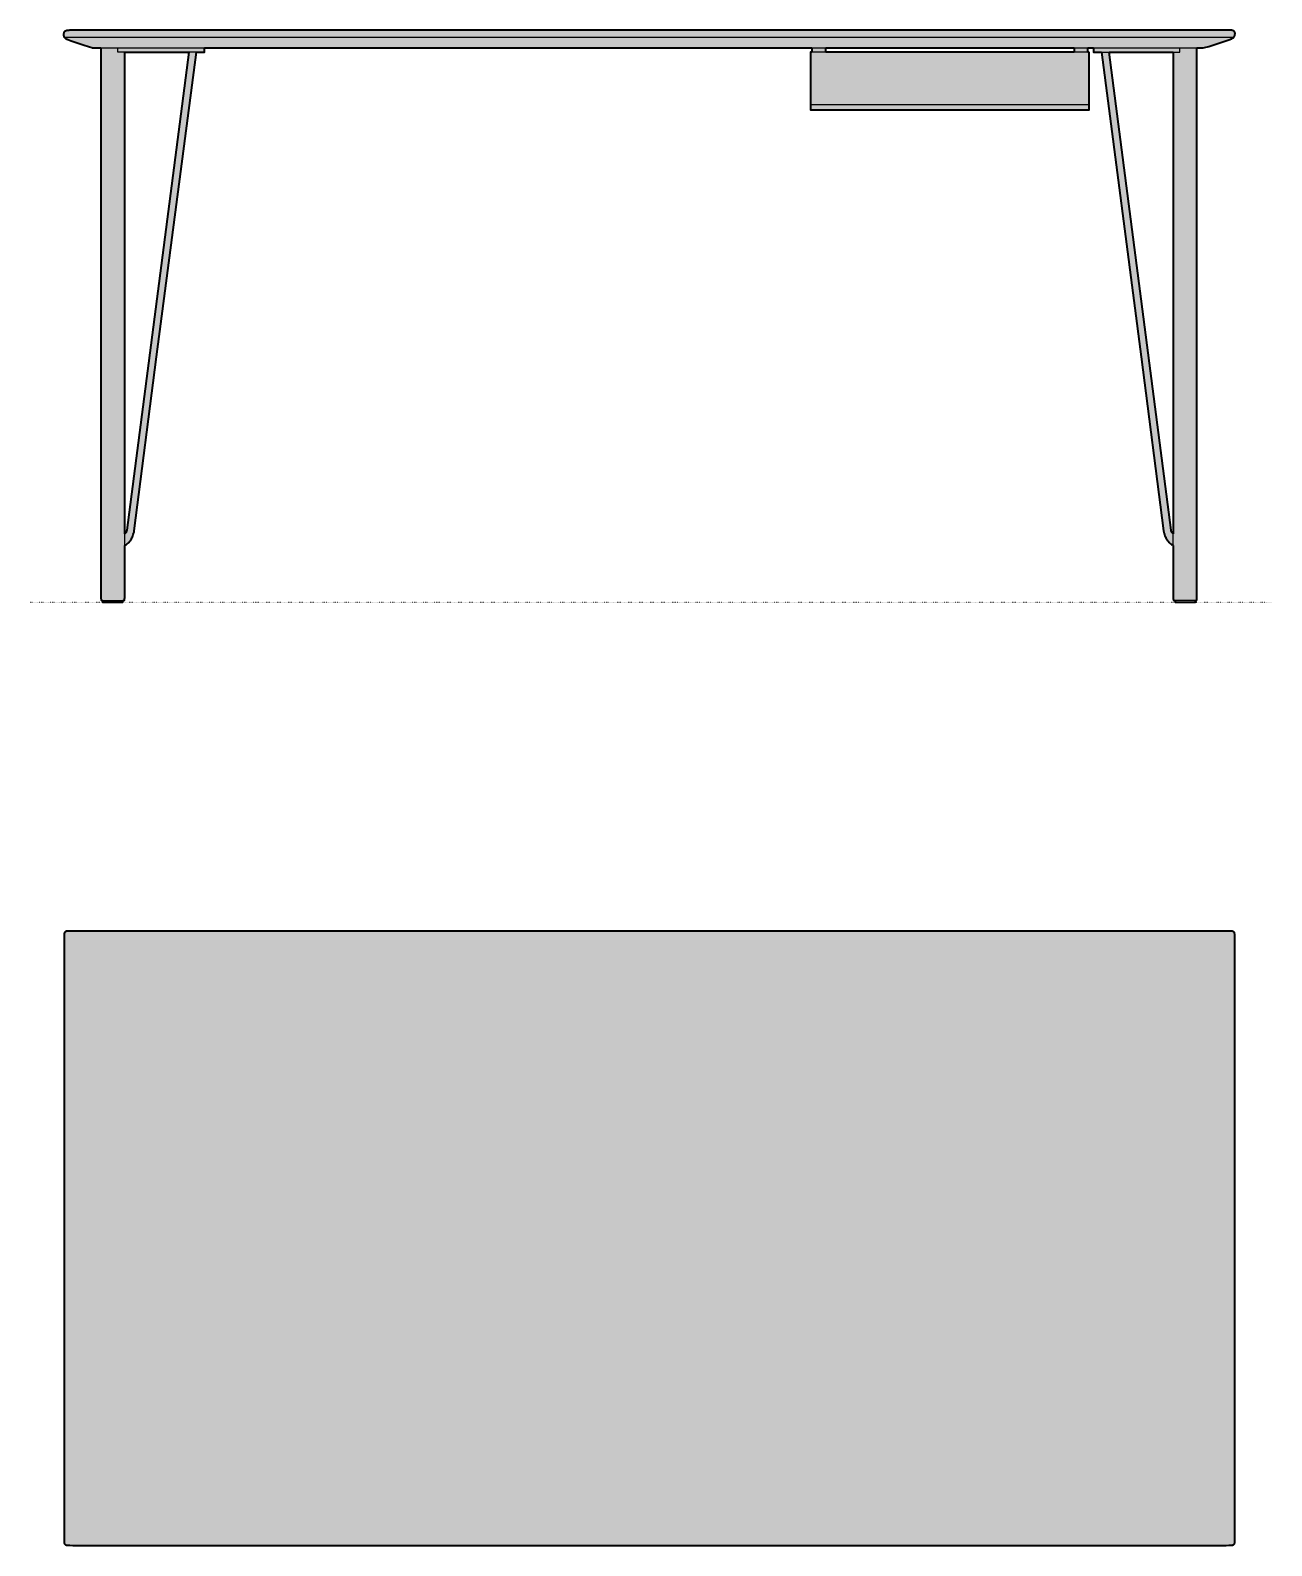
# Model space of a CAD drawing. Header units: millimetres. Extents: x 0 to 2854, y -1227 to 745.
# Drawn here: x 0 to 1615, y -1227 to 744 of the extents above; entities that cross this region are included whole.
import ezdxf

# ---------------------------------------------------------------- set-up
doc = ezdxf.new("R2010")
doc.units = ezdxf.units.MM
doc.linetypes.add('Dots', pattern=[1, 0, -1])
doc.layers.add('Blocks', color=7, linetype='Continuous')
doc.layers.add('Blocks$Fill', color=7, linetype='Continuous', true_color=0xffffff)
for name, color, linetype, lineweight, true_color in [('Blocks$Inner', 7, 'Continuous', 25, 0x007f00), ('Blocks$Outline', 7, 'Continuous', 35, 0xff3f3f), ('Groud', 7, 'Dots', 25, 0x243775)]:
    doc.layers.add(name, color=color, linetype=linetype, lineweight=lineweight, true_color=true_color)

# ---------------------------------------------------------------- blocks, each defined once
blk = doc.blocks.new('FH3605 Office Desk Top')
at = {"layer": 'Blocks$Fill'}
blk.add_hatch(color=256, dxfattribs=at).paths.add_polyline_path([(1512.6, 400.3), (1515.8, 400.3), (1517, 400.2), (1517.6, 400.2), (1518.1, 400.1), (1518.6, 400), (1519, 399.9), (1519.2, 399.8), (1519.4, 399.7), (1519.6, 399.7), (1519.8, 399.6), (1519.9, 399.5), (1520.1, 399.4), (1520.2, 399.3), (1520.4, 399.2), (1520.5, 399.1), (1520.6, 398.9), (1520.8, 398.8), (1520.9, 398.7), (1521, 398.5), (1521.1, 398.4), (1521.2, 398.2), (1521.3, 398), (1521.3, 397.9), (1521.4, 397.7), (1521.5, 397.5), (1521.5, 397.3), (1521.6, 396.8), (1521.7, 396.4), (1521.8, 395.8), (1521.9, 395.3), (1521.9, 394), (1522, 392.5), (1522, 389), (1522, -389), (1522, -392.4), (1521.9, -393.8), (1521.9, -395), (1521.8, -395.6), (1521.7, -396), (1521.6, -396.5), (1521.6, -396.7), (1521.5, -396.9), (1521.4, -397.1), (1521.3, -397.3), (1521.3, -397.4), (1521.2, -397.6), (1521.1, -397.7), (1521, -397.9), (1520.9, -398), (1520.8, -398.1), (1520.7, -398.1), (1520.6, -398.3), (1520.5, -398.4), (1520.3, -398.5), (1520.2, -398.6), (1520, -398.7), (1519.8, -398.8), (1519.6, -398.8), (1519.4, -398.9), (1519.2, -399), (1519, -399), (1518.5, -399.1), (1518, -399.2), (1517.4, -399.3), (1516.1, -399.4), (1514.6, -399.4), (1510.8, -399.5), (11.2, -399.5), (7.3, -399.4), (5.8, -399.4), (4.5, -399.3), (3.9, -399.2), (3.4, -399.1), (3, -399), (2.7, -399), (2.5, -398.9), (2.3, -398.8), (2.1, -398.8), (2, -398.7), (1.8, -398.6), (1.6, -398.5), (1.5, -398.4), (1.4, -398.3), (1.2, -398.1), (1.1, -398), (1, -397.9), (0.9, -397.7), (0.8, -397.6), (0.7, -397.4), (0.6, -397.3), (0.5, -397.1), (0.5, -396.9), (0.4, -396.7), (0.3, -396.5), (0.3, -396), (0.2, -395.6), (0.1, -395), (0, -393.8), (0, -392.4), (0, -389), (0, 389), (0, 392.5), (0, 394), (0.1, 395.3), (0.2, 395.8), (0.2, 396.4), (0.3, 396.8), (0.4, 397.3), (0.5, 397.5), (0.6, 397.7), (0.6, 397.9), (0.7, 398), (0.8, 398.2), (0.9, 398.4), (1, 398.5), (1.1, 398.7), (1.2, 398.8), (1.3, 398.9), (1.4, 399.1), (1.6, 399.2), (1.7, 399.3), (1.9, 399.4), (2, 399.5), (2.2, 399.6), (2.4, 399.7), (2.5, 399.7), (2.7, 399.8), (2.9, 399.9), (3.4, 400), (3.9, 400.1), (4.4, 400.2), (4.9, 400.2), (6.2, 400.3), (9.4, 400.3)], flags=0)
at = {"layer": 'Blocks$Inner'}
blk.add_lwpolyline([(1512.6, 400.3), (1515.8, 400.3), (1517, 400.2), (1517.6, 400.2), (1518.1, 400.1), (1518.6, 400), (1519, 399.9), (1519.2, 399.8), (1519.4, 399.7), (1519.6, 399.7), (1519.8, 399.6), (1519.9, 399.5), (1520.1, 399.4), (1520.2, 399.3), (1520.4, 399.2), (1520.5, 399.1), (1520.6, 398.9), (1520.8, 398.8), (1520.9, 398.7), (1521, 398.5), (1521.1, 398.4), (1521.2, 398.2), (1521.3, 398), (1521.3, 397.9), (1521.4, 397.7), (1521.5, 397.5), (1521.5, 397.3), (1521.6, 396.8), (1521.7, 396.4), (1521.8, 395.8), (1521.9, 395.3), (1521.9, 394), (1522, 392.5), (1522, 389), (1522, -389), (1522, -392.4), (1521.9, -393.8), (1521.9, -395), (1521.8, -395.6), (1521.7, -396), (1521.6, -396.5), (1521.6, -396.7), (1521.5, -396.9), (1521.4, -397.1), (1521.3, -397.3), (1521.3, -397.4), (1521.2, -397.6), (1521.1, -397.7), (1521, -397.9), (1520.9, -398), (1520.8, -398.1), (1520.7, -398.1), (1520.6, -398.3), (1520.5, -398.4), (1520.3, -398.5), (1520.2, -398.6), (1520, -398.7), (1519.8, -398.8), (1519.6, -398.8), (1519.4, -398.9), (1519.2, -399), (1519, -399), (1518.5, -399.1), (1518, -399.2), (1517.4, -399.3), (1516.1, -399.4), (1514.6, -399.4), (1510.8, -399.5), (11.2, -399.5), (7.3, -399.4), (5.8, -399.4), (4.5, -399.3), (3.9, -399.2), (3.4, -399.1), (3, -399), (2.7, -399), (2.5, -398.9), (2.3, -398.8), (2.1, -398.8), (2, -398.7), (1.8, -398.6), (1.6, -398.5), (1.5, -398.4), (1.4, -398.3), (1.2, -398.1), (1.1, -398), (1, -397.9), (0.9, -397.7), (0.8, -397.6), (0.7, -397.4), (0.6, -397.3), (0.5, -397.1), (0.5, -396.9), (0.4, -396.7), (0.3, -396.5), (0.3, -396), (0.2, -395.6), (0.1, -395), (0, -393.8), (0, -392.4), (0, -389), (0, 389), (0, 392.5), (0, 394), (0.1, 395.3), (0.2, 395.8), (0.2, 396.4), (0.3, 396.8), (0.4, 397.3), (0.5, 397.5), (0.6, 397.7), (0.6, 397.9), (0.7, 398), (0.8, 398.2), (0.9, 398.4), (1, 398.5), (1.1, 398.7), (1.2, 398.8), (1.3, 398.9), (1.4, 399.1), (1.6, 399.2), (1.7, 399.3), (1.9, 399.4), (2, 399.5), (2.2, 399.6), (2.4, 399.7), (2.5, 399.7), (2.7, 399.8), (2.9, 399.9), (3.4, 400), (3.9, 400.1), (4.4, 400.2), (4.9, 400.2), (6.2, 400.3), (9.4, 400.3)], close=True, dxfattribs=at)
at = {"layer": 'Blocks$Outline'}
blk.add_lwpolyline([(1512.6, 400.3), (1515.8, 400.3), (1517, 400.2), (1517.6, 400.2), (1518.1, 400.1), (1518.6, 400), (1519, 399.9), (1519.2, 399.8), (1519.4, 399.7), (1519.6, 399.7), (1519.8, 399.6), (1519.9, 399.5), (1520.1, 399.4), (1520.2, 399.3), (1520.4, 399.2), (1520.5, 399.1), (1520.6, 398.9), (1520.8, 398.8), (1520.9, 398.7), (1521, 398.5), (1521.1, 398.4), (1521.2, 398.2), (1521.3, 398), (1521.3, 397.9), (1521.4, 397.7), (1521.5, 397.5), (1521.5, 397.3), (1521.6, 396.8), (1521.7, 396.4), (1521.8, 395.8), (1521.9, 395.3), (1521.9, 394), (1522, 392.5), (1522, 389), (1522, -389), (1522, -392.4), (1521.9, -393.8), (1521.9, -395), (1521.8, -395.6), (1521.7, -396), (1521.6, -396.5), (1521.6, -396.7), (1521.5, -396.9), (1521.4, -397.1), (1521.3, -397.3), (1521.3, -397.4), (1521.2, -397.6), (1521.1, -397.7), (1521, -397.9), (1520.9, -398), (1520.8, -398.1), (1520.7, -398.1), (1520.6, -398.3), (1520.5, -398.4), (1520.3, -398.5), (1520.2, -398.6), (1520, -398.7), (1519.8, -398.8), (1519.6, -398.8), (1519.4, -398.9), (1519.2, -399), (1519, -399), (1518.5, -399.1), (1518, -399.2), (1517.4, -399.3), (1516.1, -399.4), (1514.6, -399.4), (1510.8, -399.5), (11.2, -399.5), (7.3, -399.4), (5.8, -399.4), (4.5, -399.3), (3.9, -399.2), (3.4, -399.1), (3, -399), (2.7, -399), (2.5, -398.9), (2.3, -398.8), (2.1, -398.8), (2, -398.7), (1.8, -398.6), (1.6, -398.5), (1.5, -398.4), (1.4, -398.3), (1.2, -398.1), (1.1, -398), (1, -397.9), (0.9, -397.7), (0.8, -397.6), (0.7, -397.4), (0.6, -397.3), (0.5, -397.1), (0.5, -396.9), (0.4, -396.7), (0.3, -396.5), (0.3, -396), (0.2, -395.6), (0.1, -395), (0, -393.8), (0, -392.4), (0, -389), (0, 389), (0, 392.5), (0, 394), (0.1, 395.3), (0.2, 395.8), (0.2, 396.4), (0.3, 396.8), (0.4, 397.3), (0.5, 397.5), (0.6, 397.7), (0.6, 397.9), (0.7, 398), (0.8, 398.2), (0.9, 398.4), (1, 398.5), (1.1, 398.7), (1.2, 398.8), (1.3, 398.9), (1.4, 399.1), (1.6, 399.2), (1.7, 399.3), (1.9, 399.4), (2, 399.5), (2.2, 399.6), (2.4, 399.7), (2.5, 399.7), (2.7, 399.8), (2.9, 399.9), (3.4, 400), (3.9, 400.1), (4.4, 400.2), (4.9, 400.2), (6.2, 400.3), (9.4, 400.3)], close=True, dxfattribs=at)
blk = doc.blocks.new('FH3605 Office Desk Front')
at = {"layer": 'Blocks$Fill'}
h = blk.add_hatch(color=256, dxfattribs=at)
h.paths.add_polyline_path([(1488.9, 1.9), (1488.9, 0), (1515.4, 0), (1515.4, 1.9), (1515.7, 1.9), (1515.8, 1.9), (1516, 2), (1516.1, 2), (1516.2, 2), (1516.2, 2.1), (1516.3, 2.1), (1516.4, 2.1), (1516.4, 2.1), (1516.5, 2.2), (1516.5, 2.2), (1516.6, 2.2), (1516.6, 2.3), (1516.7, 2.3), (1516.7, 2.3), (1516.7, 2.4), (1516.8, 2.4), (1516.8, 2.5), (1516.8, 2.5), (1516.9, 2.6), (1516.9, 2.6), (1516.9, 2.7), (1517, 2.8), (1517, 2.8), (1517, 3), (1517.1, 3.1), (1517.1, 3.3), (1517.2, 3.5), (1517.2, 3.7), (1517.2, 4.2), (1517.2, 5.3), (1517.2, 720.6), (1521.4, 720.7), (1523.3, 720.8), (1525.2, 720.9), (1527.1, 721.2), (1528.9, 721.5), (1530.9, 722), (1532.9, 722.6), (1549.5, 728.1), (1558.8, 731.3), (1562.2, 732.6), (1563.4, 733.2), (1563.9, 733.4), (1564.3, 733.6), (1564.4, 733.7), (1564.5, 733.8), (1564.7, 733.9), (1564.8, 734), (1564.9, 734.1), (1565, 734.2), (1565.1, 734.4), (1565.2, 734.5), (1565.4, 734.7), (1565.5, 734.8), (1565.7, 735.1), (1565.9, 735.5), (1566.1, 735.8), (1566.2, 736.2), (1566.4, 736.6), (1566.5, 737), (1566.6, 737.5), (1566.7, 737.9), (1566.8, 738.3), (1566.8, 738.8), (1566.8, 739.2), (1566.8, 739.4), (1566.8, 739.6), (1566.8, 739.8), (1566.7, 740), (1566.7, 740.2), (1566.6, 740.4), (1566.6, 740.6), (1566.5, 740.8), (1566.4, 741), (1566.4, 741.2), (1566.3, 741.4), (1566.2, 741.6), (1566, 741.7), (1565.9, 741.9), (1565.8, 742.1), (1565.6, 742.2), (1565.5, 742.4), (1565.3, 742.5), (1565.1, 742.6), (1565, 742.8), (1564.8, 742.9), (1564.6, 743), (1564.3, 743.1), (1564.1, 743.2), (1563.8, 743.3), (1563.6, 743.3), (1563.3, 743.4), (1563, 743.4), (1562.7, 743.5), (1562.4, 743.5), (1562.1, 743.5), (1561.8, 743.5), (51.3, 743.5), (49.9, 743.4), (48.7, 743.3), (47.7, 743.2), (47.2, 743.1), (46.8, 742.9), (46.4, 742.8), (46, 742.7), (45.7, 742.5), (45.3, 742.4), (45.2, 742.3), (45.1, 742.2), (44.9, 742.1), (44.8, 742), (44.7, 741.9), (44.6, 741.8), (44.5, 741.7), (44.3, 741.6), (44.3, 741.5), (44.2, 741.4), (44.1, 741.3), (44, 741.2), (43.9, 741.1), (43.8, 741), (43.8, 740.8), (43.7, 740.7), (43.7, 740.6), (43.6, 740.5), (43.5, 740.2), (43.4, 739.9), (43.4, 739.6), (43.3, 739.3), (43.3, 739), (43.2, 738.3), (43.2, 737.6), (43.2, 737.2), (43.2, 736.9), (43.3, 736.5), (43.4, 736.2), (43.4, 736), (43.5, 735.9), (43.5, 735.7), (43.6, 735.6), (43.7, 735.4), (43.7, 735.3), (43.8, 735.1), (43.9, 735), (44.1, 734.7), (44.3, 734.5), (44.5, 734.2), (44.7, 734), (45, 733.7), (45.3, 733.5), (45.5, 733.3), (45.9, 733), (46.2, 732.8), (46.5, 732.6), (47.3, 732.2), (48.1, 731.8), (49, 731.5), (50.9, 730.7), (53.1, 730), (77.2, 722), (80.1, 721.1), (81.1, 720.9), (81.5, 720.8), (81.7, 720.8), (81.7, 720.8), (81.8, 720.8), (91.9, 720.6), (91.9, 4.2), (92, 3.7), (92, 3.5), (92, 3.3), (92.1, 3.1), (92.1, 3), (92.1, 2.8), (92.2, 2.8), (92.2, 2.7), (92.2, 2.6), (92.3, 2.6), (92.3, 2.5), (92.3, 2.5), (92.4, 2.4), (92.4, 2.4), (92.4, 2.3), (92.5, 2.3), (92.5, 2.3), (92.6, 2.2), (92.6, 2.2), (92.7, 2.2), (92.7, 2.1), (92.8, 2.1), (92.8, 2.1), (92.9, 2.1), (93, 2), (93, 2), (93.2, 2), (93.3, 1.9), (93.5, 1.9), (93.8, 1.9), (93.8, 0), (120.3, 0), (120.3, 1.9), (120.7, 1.9), (120.9, 1.9), (121, 1.9), (121.2, 2), (121.4, 2), (121.4, 2), (121.5, 2), (121.6, 2.1), (121.7, 2.1), (121.7, 2.1), (121.8, 2.2), (121.9, 2.2), (121.9, 2.2), (122, 2.3), (122, 2.3), (122.1, 2.4), (122.1, 2.4), (122.2, 2.5), (122.2, 2.6), (122.3, 2.6), (122.3, 2.7), (122.3, 2.8), (122.4, 2.8), (122.4, 2.9), (122.5, 3), (122.5, 3.2), (122.6, 3.4), (122.6, 3.6), (122.7, 3.8), (122.7, 4.4), (122.8, 5), (122.8, 5.8), (122.8, 73.6), (123.9, 74.3), (125.1, 75), (126.1, 75.9), (127.1, 76.8), (128.1, 77.7), (129, 78.7), (129.9, 79.8), (130.7, 81), (131.5, 82.2), (132.2, 83.5), (132.8, 84.9), (133.4, 86.3), (133.9, 87.8), (134.4, 89.4), (134.9, 91), (135.2, 92.7), (164.2, 318.8), (216, 714.9), (226.6, 714.9), (226.6, 720.6), (1016.6, 720.6), (1016.6, 715.3), (1014.5, 715.3), (1014.5, 640.2), (1377, 640.2), (1377, 715.3), (1375.3, 715.3), (1375.3, 720.6), (1382.6, 720.6), (1382.6, 714.9), (1393.2, 714.9), (1473.9, 92.7), (1474.3, 91), (1474.7, 89.4), (1475.2, 87.8), (1475.7, 86.3), (1476.3, 84.9), (1477, 83.5), (1477.7, 82.2), (1478.4, 81), (1479.3, 79.8), (1480.1, 78.7), (1481, 77.7), (1482, 76.8), (1483, 75.9), (1484.1, 75), (1485.2, 74.3), (1486.4, 73.6), (1486.4, 5), (1486.4, 4.4), (1486.5, 3.8), (1486.5, 3.6), (1486.6, 3.4), (1486.6, 3.2), (1486.7, 3), (1486.7, 2.9), (1486.8, 2.8), (1486.8, 2.8), (1486.8, 2.7), (1486.9, 2.6), (1486.9, 2.6), (1487, 2.5), (1487, 2.4), (1487.1, 2.4), (1487.1, 2.3), (1487.1, 2.3), (1487.2, 2.3), (1487.2, 2.2), (1487.3, 2.2), (1487.4, 2.2), (1487.4, 2.1), (1487.5, 2.1), (1487.6, 2.1), (1487.6, 2), (1487.7, 2), (1487.8, 2), (1487.9, 2), (1488.1, 1.9), (1488.3, 1.9), (1488.5, 1.9)], flags=0)
h.paths.add_polyline_path([(1034.5, 715.3), (1034.5, 720.6), (1357.4, 720.6), (1357.4, 715.3)], flags=0)
h.paths.add_polyline_path([(206.2, 714.9), (125.6, 93.7), (125.3, 92.7), (125, 91.9), (124.9, 91.6), (124.8, 91.3), (124.6, 91), (124.5, 90.7), (124.3, 90.5), (124.1, 90.2), (124, 90), (123.8, 89.7), (123.3, 89.2), (122.8, 88.7), (122.8, 714.9)], flags=0)
h.paths.add_polyline_path([(1403, 714.9), (1486.4, 714.9), (1486.4, 88.7), (1485.8, 89.2), (1485.4, 89.7), (1485.2, 90), (1485, 90.2), (1484.8, 90.5), (1484.7, 90.7), (1484.5, 91), (1484.4, 91.3), (1484.3, 91.6), (1484.1, 91.9), (1483.8, 92.7), (1483.6, 93.7)], flags=0)
at = {"layer": 'Blocks$Inner'}
for points in [[(1517.2, 720.6), (1521.4, 720.7), (1523.3, 720.8), (1525.2, 720.9), (1527.1, 721.2), (1528.9, 721.5), (1530.9, 722), (1532.9, 722.6), (1549.5, 728.1), (1558.8, 731.3), (1562.2, 732.6), (1563.4, 733.2), (1563.9, 733.4), (1564.3, 733.6), (1564.4, 733.7), (1564.5, 733.8), (1564.7, 733.9), (1564.8, 734), (1564.9, 734.1), (1565, 734.2), (1565.1, 734.4), (1565.2, 734.5), (1565.4, 734.7), (1565.5, 734.8), (1565.7, 735.1), (1565.9, 735.5), (1566.1, 735.8), (1566.2, 736.2), (1566.4, 736.6), (1566.5, 737), (1566.6, 737.5), (1566.7, 737.9), (1566.8, 738.3), (1566.8, 738.8), (1566.8, 739.2), (1566.8, 739.4), (1566.8, 739.6), (1566.8, 739.8), (1566.7, 740), (1566.7, 740.2), (1566.6, 740.4), (1566.6, 740.6), (1566.5, 740.8), (1566.4, 741), (1566.4, 741.2), (1566.3, 741.4), (1566.2, 741.6), (1566, 741.7), (1565.9, 741.9), (1565.8, 742.1), (1565.6, 742.2), (1565.5, 742.4), (1565.3, 742.5), (1565.1, 742.6), (1565, 742.8), (1564.8, 742.9), (1564.6, 743), (1564.3, 743.1), (1564.1, 743.2), (1563.8, 743.3), (1563.6, 743.3), (1563.3, 743.4), (1563, 743.4), (1562.7, 743.5), (1562.4, 743.5), (1562.1, 743.5), (1561.8, 743.5), (52.8, 743.5), (51.3, 743.5), (49.9, 743.4), (48.7, 743.3), (47.7, 743.2), (47.2, 743.1), (46.8, 742.9), (46.4, 742.8), (46, 742.7), (45.7, 742.5), (45.3, 742.4), (45.2, 742.3), (45.1, 742.2), (44.9, 742.1), (44.8, 742), (44.7, 741.9), (44.6, 741.8), (44.5, 741.7), (44.3, 741.6), (44.3, 741.5), (44.2, 741.4), (44.1, 741.3), (44, 741.2), (43.9, 741.1), (43.8, 741), (43.8, 740.8), (43.7, 740.7), (43.7, 740.6), (43.6, 740.5), (43.5, 740.2), (43.4, 739.9), (43.4, 739.6), (43.3, 739.3), (43.3, 739), (43.2, 738.3), (43.2, 737.6), (43.2, 737.2), (43.2, 736.9), (43.3, 736.5), (43.4, 736.2), (43.4, 736), (43.5, 735.9), (43.5, 735.7), (43.6, 735.6), (43.7, 735.4), (43.7, 735.3), (43.8, 735.1), (43.9, 735), (44.1, 734.7), (44.3, 734.5), (44.5, 734.2), (44.7, 734), (45, 733.7), (45.3, 733.5), (45.5, 733.3), (45.9, 733), (46.2, 732.8), (46.5, 732.6), (47.3, 732.2), (48.1, 731.8), (49, 731.5), (50.9, 730.7), (53.1, 730), (68.9, 724.7), (77.2, 722), (80.1, 721.1), (81.1, 720.9), (81.5, 720.8), (81.7, 720.8), (81.7, 720.8), (81.8, 720.8), (91.9, 720.6), (114, 720.6), (226.6, 720.6), (1382.6, 720.6), (1495.1, 720.6)], [(1377, 715.3), (1014.5, 715.3), (1014.5, 640.2), (1377, 640.2)]]:
    blk.add_lwpolyline(points, close=True, dxfattribs=at)
for points in [[(44, 734.7), (1565.4, 734.7)], [(91.9, 720.6), (91.9, 5.3), (91.9, 4.2), (92, 3.7), (92, 3.5), (92, 3.3), (92.1, 3.1), (92.1, 3), (92.1, 2.8), (92.2, 2.8), (92.2, 2.7), (92.2, 2.6), (92.3, 2.6), (92.3, 2.5), (92.3, 2.5), (92.4, 2.4), (92.4, 2.4), (92.4, 2.3), (92.5, 2.3), (92.5, 2.3), (92.6, 2.2), (92.6, 2.2), (92.7, 2.2), (92.7, 2.1), (92.8, 2.1), (92.8, 2.1), (92.9, 2.1), (93, 2), (93, 2), (93.2, 2), (93.3, 1.9), (93.5, 1.9), (93.8, 1.9), (94.2, 1.9), (95.2, 1.9), (118.7, 1.9), (119.8, 1.9), (120.2, 1.9), (120.7, 1.9), (120.9, 1.9), (121, 1.9), (121.2, 2), (121.4, 2), (121.4, 2), (121.5, 2), (121.6, 2.1), (121.7, 2.1), (121.7, 2.1), (121.8, 2.2), (121.9, 2.2), (121.9, 2.2), (122, 2.3), (122, 2.3), (122.1, 2.4), (122.1, 2.4), (122.2, 2.5), (122.2, 2.6), (122.3, 2.6), (122.3, 2.7), (122.3, 2.8), (122.4, 2.8), (122.4, 2.9), (122.5, 3), (122.5, 3.2), (122.6, 3.4), (122.6, 3.6), (122.7, 3.8), (122.7, 4.4), (122.8, 5), (122.8, 5.8), (122.8, 714.9)], [(226.6, 720.6), (226.6, 714.9), (114, 714.9), (114, 720.6)], [(122.8, 88.7), (123.3, 89.2), (123.8, 89.7), (124, 90), (124.1, 90.2), (124.3, 90.5), (124.5, 90.7), (124.6, 91), (124.8, 91.3), (124.9, 91.6), (125, 91.9), (125.3, 92.7), (125.6, 93.7), (206.2, 714.9)], [(216, 714.9), (164.2, 318.8), (135.2, 92.7), (134.9, 91), (134.4, 89.4), (133.9, 87.8), (133.4, 86.3), (132.8, 84.9), (132.2, 83.5), (131.5, 82.2), (130.7, 81), (129.9, 79.8), (129, 78.7), (128.1, 77.7), (127.1, 76.8), (126.1, 75.9), (125.1, 75), (123.9, 74.3), (122.8, 73.6)], [(1016.6, 715.3), (1016.6, 720.6)], [(1034.5, 715.3), (1034.5, 720.6)], [(1357.4, 715.3), (1357.4, 720.6)], [(1375.3, 715.3), (1375.3, 720.6)], [(1382.6, 720.6), (1382.6, 714.9), (1495.1, 714.9), (1495.1, 720.6)], [(1393.2, 714.9), (1444.9, 318.8), (1473.9, 92.7), (1474.3, 91), (1474.7, 89.4), (1475.2, 87.8), (1475.7, 86.3), (1476.3, 84.9), (1477, 83.5), (1477.7, 82.2), (1478.4, 81), (1479.3, 79.8), (1480.1, 78.7), (1481, 77.7), (1482, 76.8), (1483, 75.9), (1484.1, 75), (1485.2, 74.3), (1486.4, 73.6)], [(1486.4, 88.7), (1485.8, 89.2), (1485.4, 89.7), (1485.2, 90), (1485, 90.2), (1484.8, 90.5), (1484.7, 90.7), (1484.5, 91), (1484.4, 91.3), (1484.3, 91.6), (1484.1, 91.9), (1483.8, 92.7), (1483.6, 93.7), (1403, 714.9)], [(1517.2, 720.6), (1517.2, 5.3), (1517.2, 4.2), (1517.2, 3.7), (1517.2, 3.5), (1517.1, 3.3), (1517.1, 3.1), (1517, 3), (1517, 2.8), (1517, 2.8), (1516.9, 2.7), (1516.9, 2.6), (1516.9, 2.6), (1516.8, 2.5), (1516.8, 2.5), (1516.8, 2.4), (1516.7, 2.4), (1516.7, 2.3), (1516.7, 2.3), (1516.6, 2.3), (1516.6, 2.2), (1516.5, 2.2), (1516.5, 2.2), (1516.4, 2.1), (1516.4, 2.1), (1516.3, 2.1), (1516.2, 2.1), (1516.2, 2), (1516.1, 2), (1516, 2), (1515.8, 1.9), (1515.7, 1.9), (1515.3, 1.9), (1514.9, 1.9), (1514, 1.9), (1490.4, 1.9), (1489.4, 1.9), (1488.9, 1.9), (1488.5, 1.9), (1488.3, 1.9), (1488.1, 1.9), (1487.9, 2), (1487.8, 2), (1487.7, 2), (1487.6, 2), (1487.6, 2.1), (1487.5, 2.1), (1487.4, 2.1), (1487.4, 2.2), (1487.3, 2.2), (1487.2, 2.2), (1487.2, 2.3), (1487.1, 2.3), (1487.1, 2.3), (1487.1, 2.4), (1487, 2.4), (1487, 2.5), (1486.9, 2.6), (1486.9, 2.6), (1486.8, 2.7), (1486.8, 2.8), (1486.8, 2.8), (1486.7, 2.9), (1486.7, 3), (1486.6, 3.2), (1486.6, 3.4), (1486.5, 3.6), (1486.5, 3.8), (1486.4, 4.4), (1486.4, 5), (1486.4, 5.8), (1486.4, 714.9)], [(1377, 646.5), (1014.5, 646.5)], [(93.8, 1.9), (93.8, 0), (120.3, 0), (120.3, 1.9)], [(1515.4, 1.9), (1515.4, 0), (1488.9, 0), (1488.9, 1.9)]]:
    blk.add_lwpolyline(points, dxfattribs=at)
at = {"layer": 'Blocks$Outline'}
for points in [[(1517.2, 720.6), (1521.4, 720.7), (1523.3, 720.8), (1525.2, 720.9), (1527.1, 721.2), (1528.9, 721.5), (1530.9, 722), (1532.9, 722.6), (1549.5, 728.1), (1558.8, 731.3), (1562.2, 732.6), (1563.4, 733.2), (1563.9, 733.4), (1564.3, 733.6), (1564.4, 733.7), (1564.5, 733.8), (1564.7, 733.9), (1564.8, 734), (1564.9, 734.1), (1565, 734.2), (1565.1, 734.4), (1565.2, 734.5), (1565.4, 734.7), (1565.5, 734.8), (1565.7, 735.1), (1565.9, 735.5), (1566.1, 735.8), (1566.2, 736.2), (1566.4, 736.6), (1566.5, 737), (1566.6, 737.5), (1566.7, 737.9), (1566.8, 738.3), (1566.8, 738.8), (1566.8, 739.2), (1566.8, 739.4), (1566.8, 739.6), (1566.8, 739.8), (1566.7, 740), (1566.7, 740.2), (1566.6, 740.4), (1566.6, 740.6), (1566.5, 740.8), (1566.4, 741), (1566.4, 741.2), (1566.3, 741.4), (1566.2, 741.6), (1566, 741.7), (1565.9, 741.9), (1565.8, 742.1), (1565.6, 742.2), (1565.5, 742.4), (1565.3, 742.5), (1565.1, 742.6), (1565, 742.8), (1564.8, 742.9), (1564.6, 743), (1564.3, 743.1), (1564.1, 743.2), (1563.8, 743.3), (1563.6, 743.3), (1563.3, 743.4), (1563, 743.4), (1562.7, 743.5), (1562.4, 743.5), (1562.1, 743.5), (1561.8, 743.5), (52.8, 743.5), (51.3, 743.5), (49.9, 743.4), (48.7, 743.3), (47.7, 743.2), (47.2, 743.1), (46.8, 742.9), (46.4, 742.8), (46, 742.7), (45.7, 742.5), (45.3, 742.4), (45.2, 742.3), (45.1, 742.2), (44.9, 742.1), (44.8, 742), (44.7, 741.9), (44.6, 741.8), (44.5, 741.7), (44.3, 741.6), (44.3, 741.5), (44.2, 741.4), (44.1, 741.3), (44, 741.2), (43.9, 741.1), (43.8, 741), (43.8, 740.8), (43.7, 740.7), (43.7, 740.6), (43.6, 740.5), (43.5, 740.2), (43.4, 739.9), (43.4, 739.6), (43.3, 739.3), (43.3, 739), (43.2, 738.3), (43.2, 737.6), (43.2, 737.2), (43.2, 736.9), (43.3, 736.5), (43.4, 736.2), (43.4, 736), (43.5, 735.9), (43.5, 735.7), (43.6, 735.6), (43.7, 735.4), (43.7, 735.3), (43.8, 735.1), (43.9, 735), (44.1, 734.7), (44.3, 734.5), (44.5, 734.2), (44.7, 734), (45, 733.7), (45.3, 733.5), (45.5, 733.3), (45.9, 733), (46.2, 732.8), (46.5, 732.6), (47.3, 732.2), (48.1, 731.8), (49, 731.5), (50.9, 730.7), (53.1, 730), (68.9, 724.7), (77.2, 722), (80.1, 721.1), (81.1, 720.9), (81.5, 720.8), (81.7, 720.8), (81.7, 720.8), (81.8, 720.8), (91.9, 720.6)], [(91.9, 720.6), (91.9, 5.3), (91.9, 4.2), (92, 3.7), (92, 3.5), (92, 3.3), (92.1, 3.1), (92.1, 3), (92.1, 2.8), (92.2, 2.8), (92.2, 2.7), (92.2, 2.6), (92.3, 2.6), (92.3, 2.5), (92.3, 2.5), (92.4, 2.4), (92.4, 2.4), (92.4, 2.3), (92.5, 2.3), (92.5, 2.3), (92.6, 2.2), (92.6, 2.2), (92.7, 2.2), (92.7, 2.1), (92.8, 2.1), (92.8, 2.1), (92.9, 2.1), (93, 2), (93, 2), (93.2, 2), (93.3, 1.9), (93.5, 1.9), (93.8, 1.9)], [(206.2, 714.9), (125.6, 93.7), (125.3, 92.7), (125, 91.9), (124.9, 91.6), (124.8, 91.3), (124.6, 91), (124.5, 90.7), (124.3, 90.5), (124.1, 90.2), (124, 90), (123.8, 89.7), (123.3, 89.2), (122.8, 88.7)], [(122.8, 88.7), (122.8, 714.9)], [(122.8, 714.9), (206.2, 714.9)], [(122.8, 73.6), (123.9, 74.3), (125.1, 75), (126.1, 75.9), (127.1, 76.8), (128.1, 77.7), (129, 78.7), (129.9, 79.8), (130.7, 81), (131.5, 82.2), (132.2, 83.5), (132.8, 84.9), (133.4, 86.3), (133.9, 87.8), (134.4, 89.4), (134.9, 91), (135.2, 92.7), (164.2, 318.8), (216, 714.9)], [(216, 714.9), (226.6, 714.9), (226.6, 720.6)], [(226.6, 720.6), (1016.6, 720.6)], [(1016.6, 715.3), (1014.5, 715.3), (1014.5, 640.2), (1377, 640.2), (1377, 715.3)], [(1016.6, 720.6), (1016.6, 715.3)], [(1034.5, 715.3), (1034.5, 720.6)], [(1034.5, 720.6), (1357.4, 720.6)], [(1357.4, 715.3), (1034.5, 715.3)], [(1357.4, 720.6), (1357.4, 715.3)], [(1375.3, 715.3), (1375.3, 720.6)], [(1375.3, 720.6), (1382.6, 720.6)], [(1377, 715.3), (1375.3, 715.3)], [(1382.6, 720.6), (1382.6, 714.9), (1393.2, 714.9)], [(1393.2, 714.9), (1444.9, 318.8), (1473.9, 92.7), (1474.3, 91), (1474.7, 89.4), (1475.2, 87.8), (1475.7, 86.3), (1476.3, 84.9), (1477, 83.5), (1477.7, 82.2), (1478.4, 81), (1479.3, 79.8), (1480.1, 78.7), (1481, 77.7), (1482, 76.8), (1483, 75.9), (1484.1, 75), (1485.2, 74.3), (1486.4, 73.6)], [(1403, 714.9), (1486.4, 714.9)], [(1486.4, 88.7), (1485.8, 89.2), (1485.4, 89.7), (1485.2, 90), (1485, 90.2), (1484.8, 90.5), (1484.7, 90.7), (1484.5, 91), (1484.4, 91.3), (1484.3, 91.6), (1484.1, 91.9), (1483.8, 92.7), (1483.6, 93.7), (1403, 714.9)], [(1486.4, 714.9), (1486.4, 88.7)], [(1515.4, 1.9), (1515.7, 1.9), (1515.8, 1.9), (1516, 2), (1516.1, 2), (1516.2, 2), (1516.2, 2.1), (1516.3, 2.1), (1516.4, 2.1), (1516.4, 2.1), (1516.5, 2.2), (1516.5, 2.2), (1516.6, 2.2), (1516.6, 2.3), (1516.7, 2.3), (1516.7, 2.3), (1516.7, 2.4), (1516.8, 2.4), (1516.8, 2.5), (1516.8, 2.5), (1516.9, 2.6), (1516.9, 2.6), (1516.9, 2.7), (1517, 2.8), (1517, 2.8), (1517, 3), (1517.1, 3.1), (1517.1, 3.3), (1517.2, 3.5), (1517.2, 3.7), (1517.2, 4.2), (1517.2, 5.3), (1517.2, 720.6)], [(120.3, 1.9), (120.7, 1.9), (120.9, 1.9), (121, 1.9), (121.2, 2), (121.4, 2), (121.4, 2), (121.5, 2), (121.6, 2.1), (121.7, 2.1), (121.7, 2.1), (121.8, 2.2), (121.9, 2.2), (121.9, 2.2), (122, 2.3), (122, 2.3), (122.1, 2.4), (122.1, 2.4), (122.2, 2.5), (122.2, 2.6), (122.3, 2.6), (122.3, 2.7), (122.3, 2.8), (122.4, 2.8), (122.4, 2.9), (122.5, 3), (122.5, 3.2), (122.6, 3.4), (122.6, 3.6), (122.7, 3.8), (122.7, 4.4), (122.8, 5), (122.8, 5.8), (122.8, 73.6)], [(1486.4, 73.6), (1486.4, 5.8), (1486.4, 5), (1486.4, 4.4), (1486.5, 3.8), (1486.5, 3.6), (1486.6, 3.4), (1486.6, 3.2), (1486.7, 3), (1486.7, 2.9), (1486.8, 2.8), (1486.8, 2.8), (1486.8, 2.7), (1486.9, 2.6), (1486.9, 2.6), (1487, 2.5), (1487, 2.4), (1487.1, 2.4), (1487.1, 2.3), (1487.1, 2.3), (1487.2, 2.3), (1487.2, 2.2), (1487.3, 2.2), (1487.4, 2.2), (1487.4, 2.1), (1487.5, 2.1), (1487.6, 2.1), (1487.6, 2), (1487.7, 2), (1487.8, 2), (1487.9, 2), (1488.1, 1.9), (1488.3, 1.9), (1488.5, 1.9), (1488.9, 1.9)], [(93.8, 1.9), (93.8, 0), (120.3, 0), (120.3, 1.9)], [(1488.9, 1.9), (1488.9, 0), (1515.4, 0), (1515.4, 1.9)]]:
    blk.add_lwpolyline(points, dxfattribs=at)

msp = doc.modelspace()

# ---------------------------------------------------------------- linework, layer by layer
at = {"layer": 'Groud'}
msp.add_lwpolyline([(0, 0), (1614.5, 0)], dxfattribs=at)

# ---------------------------------------------------------------- block references
at = {"layer": 'Blocks'}
for name, p in [('FH3605 Office Desk Front', (0, 0)), ('FH3605 Office Desk Top', (44.3, -827.6))]:
    msp.add_blockref(name, p, dxfattribs=at)

doc.saveas('drawing.dxf')
